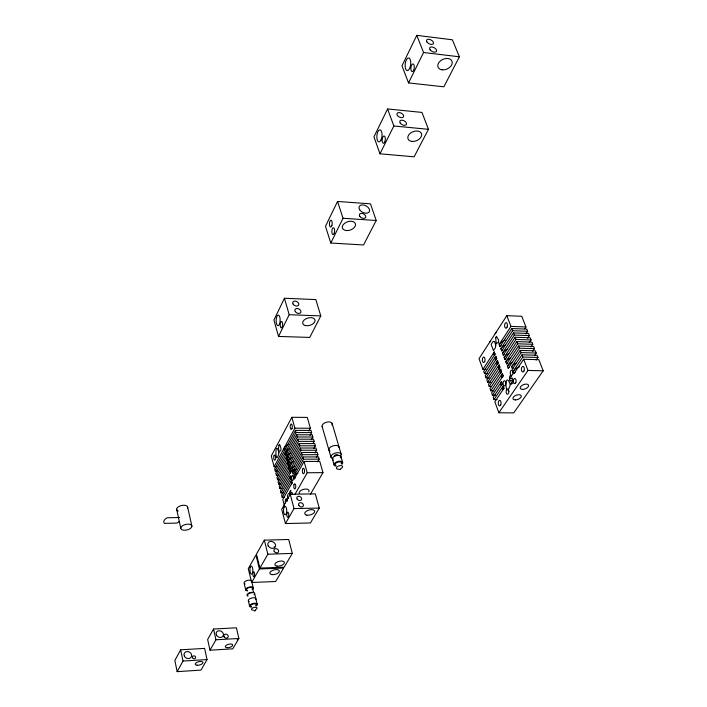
<?xml version="1.0" encoding="UTF-8"?>
<svg xmlns="http://www.w3.org/2000/svg" width="707" height="707" viewBox="0 0 707 707"><rect width="100%" height="100%" fill="white"/><g stroke="black" fill="none" stroke-linecap="round" stroke-linejoin="round"><path stroke-width="1.06" d="M292.132 494.467C292.716 489.827 289.923 494.476 290.409 491.453C292.336 488.095 288.156 492.222 290.312 494.6M284.444 298.248L273.936 320.059L278.531 336.435L309.737 337.425L320.784 315.914L315.843 299.591L284.444 298.248L289.19 314.712L278.531 336.435M416.768 35.35L401.991 65.813L408.531 82.922L443.872 86.811L459.391 56.799L452.356 39.795L416.768 35.35L423.564 52.504L408.531 82.922M337.548 201.46L325.485 226.293L330.796 243.014L363.531 244.967L376.204 220.496L370.503 203.846L337.548 201.46L343.045 218.26L330.796 243.014M387.595 108.949L373.95 136.84L379.977 153.808L414.125 156.804L428.442 129.319L421.973 112.431L387.595 108.949L393.843 125.979L379.977 153.808M308.853 431.031L310.391 428.248L307.315 417.413L291.85 417.298L271.294 455.98L274.122 466.717L276.287 466.7M274.122 466.717L294.872 428.177L291.85 417.298M310.09 435.388L311.628 432.613L311.009 430.43L295.473 430.369L274.696 468.874L275.262 471.039L277.427 471.021M275.262 471.039L296.083 432.56L295.473 430.369M311.327 439.763L312.865 436.997L312.247 434.805L296.693 434.761L275.836 473.204L276.402 475.378L278.576 475.36M180.647 649.804L174.859 660.462L177.148 671.65L200.991 670.103L207.036 659.569L204.606 648.399L180.647 649.804L182.989 661.054L177.148 671.65M276.402 475.378L297.302 436.961L296.693 434.761M313.077 443.236L314.111 441.389L313.493 439.188L297.912 439.171L276.976 477.552L277.551 479.726L279.725 479.708M277.551 479.726L298.522 441.38L297.912 439.171M313.811 448.565L315.366 445.799L314.739 443.589L299.132 443.589L278.125 481.909L278.708 484.101L280.882 484.074M278.708 484.101L299.75 445.808L299.132 443.589M315.057 452.993L316.621 450.226L315.994 448.008L300.36 448.035L279.283 486.292L279.857 488.484L282.04 488.457M279.857 488.484L300.979 450.262L300.36 448.035M316.321 457.42L317.876 454.672L317.249 452.453L301.597 452.489L280.44 490.685L281.024 492.885L283.207 492.859M281.024 492.885L290.4 476.005L290.992 478.224A8.404 4.339 -15.4 0 0 290.577 479.452M317.584 461.874L319.149 459.135L318.512 456.908L302.835 456.961L293.122 474.415L292.521 472.188L302.216 454.725L301.597 452.489M290.992 478.224L281.598 495.094L282.181 497.304L284.373 497.268M282.181 497.304L291.593 480.451L292.194 482.678A8.413 4.322 -15.4 0 0 291.779 483.906M295.287 477.64A8.44 4.357 -15.5 0 0 294.324 478.878L293.723 476.642L303.462 459.205L302.835 456.961M292.194 482.678L282.765 499.522L284.373 505.593M294.324 478.878L304.081 461.459L319.776 461.371L322.966 472.629L310.382 494.317M213.549 629.027L207.646 639.499L209.997 650.193L232.762 648.84L238.886 638.483L236.412 627.807L213.549 629.027L215.935 639.782L209.997 650.193M264.33 540.157L256.455 554.138L259.902 568.092L284.134 567.208L292.327 553.413L288.686 539.476L264.33 540.157L267.865 554.208L259.902 568.092M290.206 494.246L281.704 509.323L285.434 523.56L310.417 522.968L319.264 508.086L315.313 493.875L290.206 494.246L294.032 508.572L285.434 523.56M294.846 494.555L307.209 472.762L304.081 461.459M251.648 582.48L259.407 568.949L255.969 554.995L248.29 568.622L251.648 582.48L275.642 581.516L283.631 568.066L259.407 568.949M524.78 328.755L525.973 326.961L521.766 316.268L506.822 315.667L479.019 358.679L482.916 369.284L486.054 369.363M482.916 369.284L494.281 351.927L495.086 354.074A8.581 4.666 -20.7 0 0 494.432 355.453M501.166 345.184A8.634 4.719 -20.9 0 0 499.999 346.571L499.186 344.424L510.975 326.413L506.822 315.667M495.086 354.074L483.703 371.422L484.481 373.561L487.627 373.632M499.999 346.571L511.806 328.569L526.812 329.117L527.661 331.274L525.867 333.951M484.481 373.561L495.89 356.222L496.694 358.378A8.599 4.657 -20.7 0 0 496.04 359.757M502.801 349.497A8.652 4.71 -20.9 0 0 501.634 350.884L500.812 348.728L512.646 330.735L511.806 328.569M496.694 358.378L485.267 375.7L486.054 377.847L489.209 377.918M501.634 350.884L513.485 332.909L528.509 333.43L529.366 335.595L527.563 338.273M486.054 377.847L497.507 360.535L498.311 362.691A8.617 4.649 -20.6 0 0 497.657 364.07M504.445 353.827A8.67 4.693 -20.8 0 0 503.269 355.214L502.447 353.049L514.325 335.074L513.485 332.909M498.311 362.691L486.849 380.004L487.636 382.151L490.791 382.213M503.269 355.214L515.164 337.257L530.215 337.76L531.072 339.934L529.26 342.612M487.636 382.151L499.124 364.856L499.937 367.03A8.634 4.631 -20.6 0 0 499.177 369.699M506.097 358.175A8.678 4.684 -20.8 0 0 504.913 359.563L504.091 357.389L516.013 339.44L515.164 337.257M499.937 367.03L488.431 384.316L489.226 386.482L491.33 386.517M504.913 359.563L516.852 341.622L531.929 342.108L532.786 344.291L530.966 346.969M489.226 386.482L500.75 369.204L501.572 371.387A8.652 4.622 -20.6 0 0 500.909 372.757M507.75 362.541A8.696 4.666 -20.8 0 0 506.566 363.919L505.735 361.737L517.701 343.814L516.852 341.622M501.572 371.387L490.022 388.647L490.817 390.812L493.981 390.865M506.566 363.919L518.549 346.006L533.644 346.474L534.501 348.666L532.68 351.335M490.817 390.812L502.385 373.57L503.207 375.753A8.661 4.604 -20.6 0 0 502.544 377.123M509.411 366.924A8.714 4.657 -20.8 0 0 508.218 368.303L507.387 366.111L519.406 348.206L518.549 346.006M503.207 375.753L491.612 392.995L492.417 395.169L495.58 395.222M508.218 368.303L520.255 350.416L535.367 350.858L536.233 353.058L534.421 355.692M492.417 395.169L501.537 381.639L502.359 383.83A8.652 4.569 -20.5 0 0 501.696 385.191M513.618 367.56A8.758 4.666 -20.8 0 0 512.416 368.948L511.585 366.747L521.112 352.616L520.255 350.416M502.359 383.83L493.212 397.352L494.016 399.543L497.189 399.588M512.416 368.948L521.96 354.834L537.099 355.259L537.965 357.459L536.153 360.093M494.016 399.543L503.181 386.022L504.003 388.223A8.67 4.56 -20.4 0 0 503.331 389.584M515.297 371.979A8.776 4.657 -20.8 0 0 514.095 373.367L513.255 371.157L522.818 357.053L521.96 354.834M504.003 388.223L494.82 401.735L498.868 412.755L513.733 412.897L543.206 370.795L538.831 359.677L523.675 359.271L514.095 373.367M498.868 412.755L527.996 370.441L523.675 359.271M182.989 661.054L207.036 659.569M215.935 639.782L238.886 638.483M267.865 554.208L292.327 553.413M179.569 517.506L167.17 517.771L166.216 518.311A8.396 4.26 -12.7 0 0 164.077 522.862L164.537 523.366L176.883 523.083L177.828 522.553A8.396 4.26 -12.7 0 0 179.145 521.439M294.032 508.572L319.264 508.086M307.209 472.762L322.966 472.629M303.462 459.205L319.149 459.135M302.216 454.725L317.876 454.672M300.979 450.262L316.621 450.226M299.75 445.808L315.366 445.799M297.302 436.961L312.865 436.997M298.522 441.38L314.111 441.389M296.083 432.56L311.628 432.613M294.872 428.177L310.391 428.248M527.996 370.441L543.206 370.795M521.112 352.616L536.233 353.058M522.818 357.053L537.965 357.459M519.406 348.206L534.501 348.666M517.701 343.814L532.786 344.291M516.013 339.44L531.072 339.934M512.646 330.735L527.661 331.274M514.325 335.074L529.366 335.595M510.975 326.413L525.973 326.961M289.19 314.712L320.784 315.914M343.045 218.26L376.204 220.496M393.843 125.979L428.442 129.319M423.564 52.504L459.391 56.799M332.14 423.449L341.145 454.159M340.942 456.589L342.648 462.405M332.467 459.161L334.146 464.985M322.109 426.489L330.991 457.243M284.338 447.743L284.921 449.917A8.316 4.428 -15.4 0 1 285.858 448.671M285.513 452.091L286.105 454.274M286.688 456.466L287.281 458.649M287.873 460.849L288.474 463.041M289.066 465.25L289.658 467.451M290.259 469.669L290.86 471.878M288.35 498.311C285.663 496.349 289.817 490.137 290.232 495.28M251.833 582.038L253.239 587.809M254.547 593.208L257.18 604.096M252.487 588.03L253.574 592.537M245.762 590.08L244.154 583.346A3.906 1.829 -14.2 0 1 247.052 580.535A3.906 1.829 -14.2 0 1 251.604 581.074M249.659 606.385L248.36 600.923A3.933 1.803 -14.3 0 1 252.284 597.892A3.933 1.803 -14.3 0 1 255.766 599.616M187.709 507.44L191.915 526.3A5.683 2.855 -13 0 1 183.484 530.188A5.683 2.855 -13 0 1 183.626 525.124A5.683 2.855 -13 0 1 191.915 526.3M176.635 509.226L180.762 528.129M178.235 511.055A5.638 2.89 -12.9 0 1 177.669 507.37A5.638 2.89 -12.9 0 1 184.562 505.275A5.638 2.89 -12.9 0 1 187.505 508.236M237.49 639.358A2.298 0.804 87.6 0 1 237.145 639.932M274.166 546.617A2.466 0.919 88.6 0 1 274.325 547.112M333.103 458.649A5.311 2.775 -16.3 0 1 331.857 454.928A5.311 2.775 -16.3 0 1 339.042 452.745A5.311 2.775 -16.3 0 1 340.27 456.475M322.516 427.134A5.241 2.828 -16.3 0 1 326.89 422.106A5.241 2.828 -16.3 0 1 331.901 424.995M330.028 451.137A5.294 2.793 -16.3 0 1 332.431 446.055A5.294 2.793 -16.3 0 1 339.086 447.69M334.747 456.589A1.768 0.928 -16.3 0 1 334.756 455.361A1.768 0.928 -16.3 0 1 336.939 454.698A1.768 0.928 -16.3 0 1 337.681 455.697M339.192 469.174A3.199 1.653 -16.3 0 1 336.673 467.283A3.199 1.653 -16.3 0 1 341.693 465.754A3.199 1.653 -16.3 0 1 340.774 468.688M336.011 465.286A3.199 1.661 -16.3 0 1 336.028 463.085A3.199 1.661 -16.3 0 1 339.961 461.892A3.199 1.661 -16.3 0 1 341.304 463.677M333.404 460.089A4.428 2.307 -16.3 0 1 333.412 457.022A4.428 2.307 -16.3 0 1 338.865 455.37A4.428 2.307 -16.3 0 1 340.73 457.862M335.913 466.152A4.436 2.298 -16.3 0 1 334.879 463.058A4.436 2.298 -16.3 0 1 340.889 461.238A4.436 2.298 -16.3 0 1 341.905 464.331M247.803 595.259A3.146 1.449 -14.3 0 1 247.733 594.887M248.219 594.057A3.146 1.449 -14.3 0 1 250.145 593.023M250.941 592.837A3.146 1.449 -14.3 0 1 252.452 592.766M247.971 596.16A3.924 1.812 -14.3 0 1 247.98 593.65A3.924 1.812 -14.3 0 1 253.141 592.413A3.924 1.812 -14.3 0 1 254.025 594.711M249.279 601.595A3.933 1.803 -14.3 0 1 248.705 601.312M247.247 590.389A3.137 1.458 -14.3 0 1 247.247 588.374A3.137 1.458 -14.3 0 1 251.365 587.384A3.137 1.458 -14.3 0 1 252.072 589.24M247.441 590.919A3.924 1.821 -14.3 0 1 246.275 588.569A3.924 1.821 -14.3 0 1 251.559 586.96A3.924 1.821 -14.3 0 1 252.717 589.311M245.073 584.026A3.906 1.829 -14.2 0 1 244.498 583.735M253.424 610.159A2.846 1.29 -14.3 0 1 251.931 608.48A2.846 1.29 -14.3 0 1 256.314 607.428A2.846 1.29 -14.3 0 1 255.536 609.655M251.374 606.544A2.837 1.299 -14.3 0 1 251.383 604.741A2.837 1.299 -14.3 0 1 255.112 603.849A2.837 1.299 -14.3 0 1 255.757 605.492M251.347 607.207A3.942 1.803 -14.3 0 1 250.375 604.715A3.942 1.803 -14.3 0 1 256.031 603.363A3.942 1.803 -14.3 0 1 256.014 606.085M500.441 372.996A8.643 4.631 -20.6 0 1 500.75 369.204M495.589 360.031A8.59 4.666 -20.7 0 1 495.89 356.222M502.854 389.769A8.661 4.569 -20.5 0 1 503.181 386.022M499.186 344.424A8.625 4.728 -20.9 0 1 505.275 340.102M495.139 333.731A8.581 4.755 -20.9 0 1 496.305 332.343M497.207 364.335A8.608 4.649 -20.6 0 1 497.507 360.535M500.812 348.728A8.643 4.71 -20.9 0 1 505.514 344.981M504.091 357.389A8.678 4.693 -20.8 0 1 508.819 353.641M502.447 353.049A8.661 4.702 -20.8 0 1 507.166 349.302M505.735 361.737A8.687 4.675 -20.8 0 1 510.472 357.998M507.387 366.111A8.705 4.666 -20.8 0 1 512.142 362.373M511.585 366.747A8.749 4.675 -20.8 0 1 516.366 362.991M513.255 371.157A8.767 4.666 -20.8 0 1 519.477 366.818M498.824 368.656A8.625 4.64 -20.6 0 1 499.124 364.856M493.53 354.614A8.572 4.675 -20.7 0 1 494.281 351.927M502.067 377.344A8.652 4.613 -20.6 0 1 502.385 373.57M501.228 385.386A8.643 4.578 -20.5 0 1 501.537 381.639M489.642 342.648A8.537 4.702 -20.7 0 1 490.278 341.26M289.472 468.608A8.378 4.383 -15.4 0 1 288.792 467.627M288.65 466.479A8.378 4.383 -15.4 0 1 293.202 461.839M289.243 468.688A8.378 4.375 -15.4 0 1 290.612 466.213M285.69 455.52A8.334 4.41 -15.4 0 1 287.042 453.028M285.928 455.476A8.325 4.419 -15.4 0 1 289.623 448.68M291.311 482.81A8.404 4.33 -15.4 0 1 291.593 480.451M284.073 450.147A8.316 4.428 -15.4 0 1 288.438 444.323M286.423 458.852A8.343 4.41 -15.4 0 1 290.807 453.054M285.478 502.863A2.678 1.025 89.3 0 1 285.964 498.842A2.678 1.025 89.3 0 1 287.334 501.21M286.874 459.895A8.351 4.401 -15.4 0 1 288.226 457.411M287.608 463.235A8.36 4.392 -15.4 0 1 292 457.438M288.058 464.278A8.369 4.392 -15.4 0 1 289.41 461.804M289.976 472.037A8.387 4.366 -15.4 0 1 294.404 466.267M290.436 473.116A8.396 4.366 -15.4 0 1 293.219 469.483M292.521 472.188A8.413 4.375 -15.5 0 1 296.684 468.776M294.077 473.169A8.422 4.366 -15.5 0 1 295.499 472.011M293.723 476.642A8.431 4.357 -15.5 0 1 297.903 473.239M290.807 479.328A8.396 4.348 -15.4 0 1 290.117 478.365M289.976 477.234A8.396 4.348 -15.4 0 1 290.4 476.005M299.238 493.362A5.082 2.581 -15.5 0 1 304.452 489.164A5.082 2.581 -15.5 0 1 308.756 491.825M495.722 337.769L496.199 344L497.321 342.612L498.532 343.107L498.656 340.094L496.411 336.311L495.722 337.769M511.338 375.877L510.304 378.793L512.248 378.13L513.238 381.046L512.734 383.141L511.4 384.255A1.856 0.946 -88.8 0 1 510.781 383.601C511.285 382.858 513.689 379.792 511.02 380.18C509.27 384.599 508.492 373.323 511.338 375.877M278.947 445.445C277.444 451.835 280.228 452.471 281.068 449.732C281.165 448.477 279.495 441.928 278.947 445.445M505.717 383.035L505.699 383.715A2.598 1.317 -88.8 0 1 504.188 385.942L503.861 385.766A2.598 1.317 -88.8 0 1 503.163 384.361L503.084 383.707A2.598 1.317 -88.8 0 1 504.939 380.967L505.231 381.312A2.598 1.317 -88.8 0 1 505.717 383.035M508.819 391.325L508.81 392.005A2.607 1.326 -89 0 1 507.281 394.232L506.954 394.055A2.607 1.326 -89 0 1 506.256 392.632L506.177 391.978A2.607 1.326 -89 0 1 508.041 389.248L508.333 389.584A2.607 1.326 -89 0 1 508.819 391.325M512.928 372.395L512.92 373.075A2.616 1.343 -88.6 0 1 511.382 375.346L511.046 375.17A2.616 1.343 -88.6 0 1 510.339 373.764L510.26 373.102A2.616 1.343 -88.6 0 1 512.142 370.318L512.442 370.662A2.616 1.343 -88.6 0 1 512.928 372.395M278.973 452.745C275.147 469.519 274.687 436.899 278.973 452.745M495.784 345.334L495.377 347.658L493.477 350.637L491.135 344.38L493.141 341.375L494.608 341.631L495.784 345.334M510.313 384.564C505.081 402.504 504.056 368.161 510.313 384.564M254.317 610.742L255.183 610.645L254.317 610.742M339.634 469.545L340.588 469.395L339.634 469.545M409.592 68.508A6.39 2.748 -83.4 0 0 409.106 58.036A6.39 2.748 -83.4 0 0 405.129 66.228A6.39 2.748 -83.4 0 0 409.592 68.508M442.069 69.852A7.618 5.276 -24.5 0 0 452.233 62.013A7.618 5.276 -24.5 0 0 440.717 60.625A7.618 5.276 -24.5 0 0 442.069 69.852M413.604 70.338A3.862 1.67 -83.4 0 0 413.312 64.01A3.862 1.67 -83.4 0 0 410.891 68.941A3.862 1.67 -83.4 0 0 413.604 70.338M427.046 42.12A3.8 2.148 27.5 0 0 433.126 43.949A3.8 2.148 27.5 0 0 429.891 39.486A3.8 2.148 27.5 0 0 427.046 42.12M430.13 49.835A3.809 2.165 27.6 0 0 436.228 51.664A3.809 2.165 27.6 0 0 432.976 47.166A3.809 2.165 27.6 0 0 430.13 49.835M380.967 140.092A6.071 2.563 -84.8 0 0 380.516 130.008A6.071 2.563 -84.8 0 0 376.84 137.512A6.071 2.563 -84.8 0 0 380.967 140.092M412.031 141.427A7.256 4.843 -21.9 0 0 421.655 134.153A7.256 4.843 -21.9 0 0 410.528 133.075A7.256 4.843 -21.9 0 0 412.031 141.427M384.661 142.195A3.659 1.555 -84.8 0 0 384.387 136.106A3.659 1.555 -84.8 0 0 382.16 140.613A3.659 1.555 -84.8 0 0 384.661 142.195M397.414 115.462A3.632 2.183 27.4 0 0 403.255 117.132A3.632 2.183 27.4 0 0 400.215 112.74A3.632 2.183 27.4 0 0 397.414 115.462M400.25 123.115A3.65 2.201 27.6 0 0 406.118 124.785A3.65 2.201 27.6 0 0 403.061 120.367A3.65 2.201 27.6 0 0 400.25 123.115M359.704 209.811A5.691 3.668 27.4 0 0 368.921 212.268A5.691 3.668 27.4 0 0 364.246 205.145A5.691 3.668 27.4 0 0 359.704 209.811M346.554 230.562A6.849 4.366 -18.4 0 0 355.471 223.942A6.849 4.366 -18.4 0 0 344.716 223.209A6.849 4.366 -18.4 0 0 346.554 230.562M359.801 216.333A3.429 2.218 27.4 0 0 365.36 217.809A3.429 2.218 27.4 0 0 362.55 213.505A3.429 2.218 27.4 0 0 359.801 216.333M331.883 225.427A3.411 1.37 -86.5 0 0 331.044 220.213A3.411 1.37 -86.5 0 0 329.524 225.206A3.411 1.37 -86.5 0 0 331.883 225.427M334.314 232.983A3.42 1.379 -86.6 0 0 333.465 227.742A3.42 1.379 -86.6 0 0 331.928 232.736A3.42 1.379 -86.6 0 0 334.314 232.983M279.698 323.444A5.311 1.997 -88.1 0 0 278.487 315.101A5.311 1.997 -88.1 0 0 276.269 322.604A5.311 1.997 -88.1 0 0 279.698 323.444M305.309 325.573A6.398 3.809 -16.4 0 0 315.057 320.863A6.398 3.809 -16.4 0 0 306.166 318.663A6.398 3.809 -16.4 0 0 305.309 325.573M282.376 326.519A3.199 1.211 -88.2 0 0 281.642 321.473A3.199 1.211 -88.2 0 0 280.299 325.989A3.199 1.211 -88.2 0 0 282.376 326.519M293.078 304.09A3.217 2.236 26.4 0 0 298.354 305.397A3.217 2.236 26.4 0 0 295.818 301.226A3.217 2.236 26.4 0 0 293.078 304.09M295.243 311.495A3.226 2.254 26.6 0 0 300.528 312.794A3.226 2.254 26.6 0 0 297.983 308.606A3.226 2.254 26.6 0 0 295.243 311.495M283.878 507.723A4.26 1.617 89.1 0 0 284.841 514.723A4.26 1.617 89.1 0 0 286.644 509.234A4.26 1.617 89.1 0 0 283.878 507.723M306.882 515.182A5.126 2.545 -15.5 0 0 314.677 511.629A5.126 2.545 -15.5 0 0 307.563 510.525A5.126 2.545 -15.5 0 0 306.882 515.182M287.033 513.043A2.563 0.981 89.1 0 0 287.616 517.268A2.563 0.981 89.1 0 0 288.703 513.962A2.563 0.981 89.1 0 0 287.033 513.043M297.108 498.992A2.563 1.98 29.8 0 0 301.323 499.884A2.563 1.98 29.8 0 0 299.291 496.323A2.563 1.98 29.8 0 0 297.108 498.992M298.849 505.434A2.572 1.988 30 0 0 303.073 506.318A2.572 1.988 30 0 0 301.032 502.739A2.572 1.988 30 0 0 298.849 505.434M250.251 567.279A4.056 1.458 88.4 0 0 251.118 574.031A4.056 1.458 88.4 0 0 252.744 568.949A4.056 1.458 88.4 0 0 250.251 567.279M271.974 574.623A4.878 2.298 -14.7 0 0 279.345 571.309A4.878 2.298 -14.7 0 0 272.478 570.443A4.878 2.298 -14.7 0 0 271.974 574.623M253.088 572.608A2.448 0.884 88.4 0 0 253.619 576.673A2.448 0.884 88.4 0 0 254.6 573.624A2.448 0.884 88.4 0 0 253.088 572.608M192.596 657.784A1.661 1.423 28.6 0 0 195.371 658.288A1.661 1.423 28.6 0 0 194.133 655.857A1.661 1.423 28.6 0 0 192.596 657.784M184.403 656.193A3.95 3.385 28.1 0 0 191.031 657.377A3.95 3.385 28.1 0 0 188.097 651.607A3.95 3.385 28.1 0 0 184.403 656.193M197.103 665.234A3.977 1.714 -13.4 0 0 202.997 662.636A3.977 1.714 -13.4 0 0 197.235 662.176A3.977 1.714 -13.4 0 0 197.103 665.234M227.071 647.7A3.809 1.661 -13.9 0 0 232.753 645.191A3.809 1.661 -13.9 0 0 227.3 644.704A3.809 1.661 -13.9 0 0 227.071 647.7M216.501 635.186A3.809 3.199 29.5 0 0 222.855 636.344A3.809 3.199 29.5 0 0 219.974 630.83A3.809 3.199 29.5 0 0 216.501 635.186M224.092 636.786A2.28 1.918 30 0 0 227.893 637.484A2.28 1.918 30 0 0 226.16 634.17A2.28 1.918 30 0 0 224.092 636.786M268.227 545.901A4.118 3.279 29.7 0 0 275.023 547.271A4.118 3.279 29.7 0 0 271.815 541.474A4.118 3.279 29.7 0 0 268.227 545.901M276.967 566.13A4.914 2.333 -14.8 0 0 284.4 562.781A4.914 2.333 -14.8 0 0 277.489 561.879A4.914 2.333 -14.8 0 0 276.967 566.13M274.192 551.363A2.474 1.971 30 0 0 278.275 552.185A2.474 1.971 30 0 0 276.34 548.694A2.474 1.971 30 0 0 274.192 551.363M484.719 361.41A2.704 1.343 -88.3 0 0 483.897 357.106A2.704 1.343 -88.3 0 0 482.43 360.862A2.704 1.343 -88.3 0 0 484.719 361.41M507.113 327.058A2.775 1.405 -87.5 0 0 506.247 322.675A2.775 1.405 -87.5 0 0 504.701 326.59A2.775 1.405 -87.5 0 0 507.113 327.058M500.742 404.811A2.757 1.396 -89.3 0 0 499.876 400.383A2.757 1.396 -89.3 0 0 498.355 404.139A2.757 1.396 -89.3 0 0 500.742 404.811M523.993 370.901A2.828 1.467 -88.5 0 0 523.083 366.394A2.828 1.467 -88.5 0 0 521.483 370.309A2.828 1.467 -88.5 0 0 523.993 370.901M522.561 389.416A4.401 2.307 -20.7 0 0 528.597 385.492A4.401 2.307 -20.7 0 0 522.075 385.359A4.401 2.307 -20.7 0 0 522.561 389.416M515.792 382.646A2.625 1.352 -88.8 0 0 514.961 378.448A2.625 1.352 -88.8 0 0 513.485 382.063A2.625 1.352 -88.8 0 0 515.792 382.646M515.262 399.923A4.366 2.271 -20.4 0 0 521.245 396.053A4.366 2.271 -20.4 0 0 514.758 395.947A4.366 2.271 -20.4 0 0 515.262 399.923M273.954 455.891A2.625 0.99 89.9 0 0 274.546 460.169A2.625 0.99 89.9 0 0 275.642 456.687A2.625 0.99 89.9 0 0 273.954 455.891M292.035 428.38A2.687 1.034 -89.7 0 0 291.408 424.032A2.687 1.034 -89.7 0 0 290.268 427.664A2.687 1.034 -89.7 0 0 292.035 428.38M302.614 469.218A2.74 1.078 89.7 0 0 303.259 473.699A2.74 1.078 89.7 0 0 304.452 470.084A2.74 1.078 89.7 0 0 302.614 469.218M291.761 476.341A2.528 0.972 89.6 0 0 292.345 480.477A2.528 0.972 89.6 0 0 293.423 477.154A2.528 0.972 89.6 0 0 291.761 476.341M294.015 484.71A2.536 0.981 89.5 0 0 294.607 488.873A2.536 0.981 89.5 0 0 295.694 485.55A2.536 0.981 89.5 0 0 294.015 484.71"/></g></svg>
